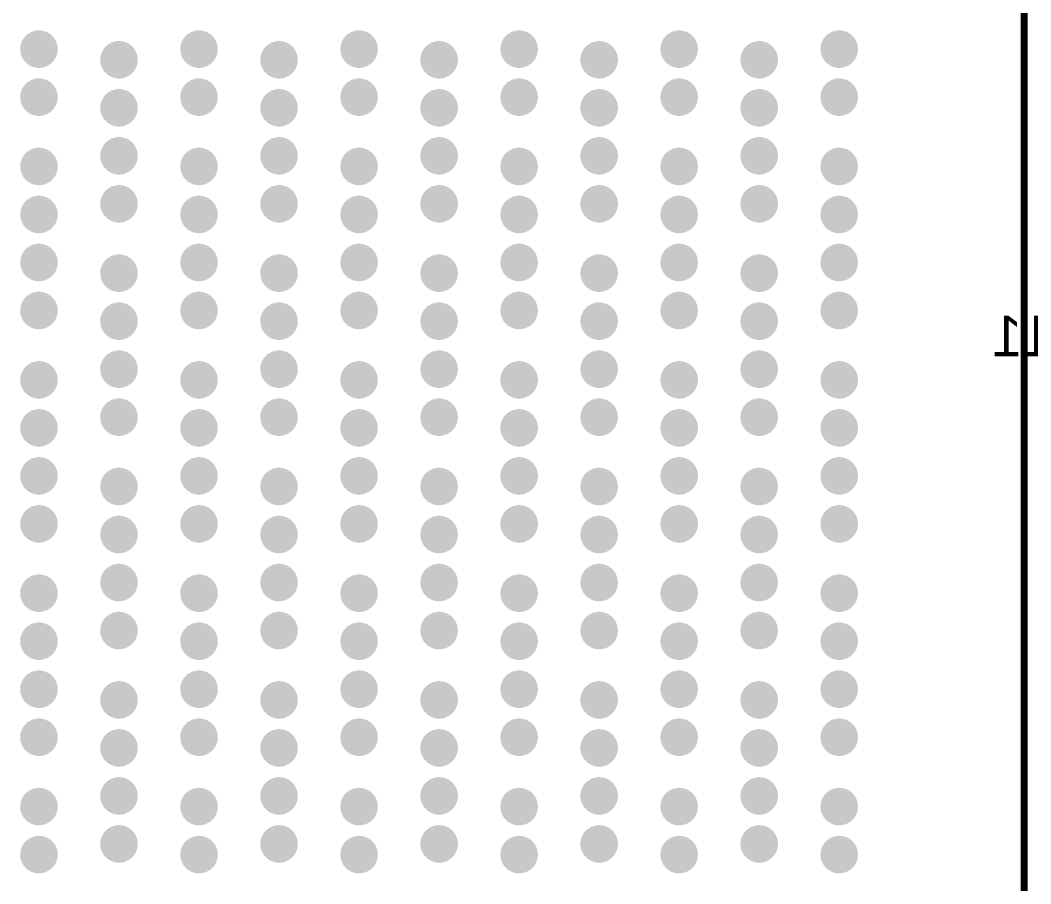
# Model space of a CAD drawing. Header units: millimetres. Extents: x 892 to 1144, y 1011 to 1123.
# Drawn here: x 946.92 to 965.87, y 1059.6 to 1075.79 of the extents above; entities that cross this region are included whole.
import ezdxf

# ---------------------------------------------------------------- set-up
doc = ezdxf.new("R2010")
doc.units = ezdxf.units.MM
for name, color, linetype in [('BottomOverlay', 54, 'Continuous'), ('TopLayer', 1, 'Continuous'), ('TopOverlay', 2, 'Continuous'), ('TopPaste', 8, 'Continuous'), ('TopSolder', 216, 'Continuous')]:
    doc.layers.add(name, color=color, linetype=linetype)

msp = doc.modelspace()

# ---------------------------------------------------------------- linework, layer by layer
at = {"layer": 'TopLayer', "const_width": 0.25}
for points in [[(947.15, 1075.25, 1), (947.4, 1075.25, 1)], [(950.15, 1075.25, 1), (950.4, 1075.25, 1)], [(953.15, 1075.25, 1), (953.4, 1075.25, 1)], [(956.15, 1075.25, 1), (956.4, 1075.25, 1)], [(959.15, 1075.25, 1), (959.4, 1075.25, 1)], [(962.15, 1075.25, 1), (962.4, 1075.25, 1)], [(948.65, 1075.05, 1), (948.9, 1075.05, 1)], [(951.65, 1075.05, 1), (951.9, 1075.05, 1)], [(954.65, 1075.05, 1), (954.9, 1075.05, 1)], [(957.65, 1075.05, 1), (957.9, 1075.05, 1)], [(960.65, 1075.05, 1), (960.9, 1075.05, 1)], [(947.15, 1074.35, 1), (947.4, 1074.35, 1)], [(950.15, 1074.35, 1), (950.4, 1074.35, 1)], [(953.15, 1074.35, 1), (953.4, 1074.35, 1)], [(956.15, 1074.35, 1), (956.4, 1074.35, 1)], [(959.15, 1074.35, 1), (959.4, 1074.35, 1)], [(962.15, 1074.35, 1), (962.4, 1074.35, 1)], [(948.65, 1074.15, 1), (948.9, 1074.15, 1)], [(951.65, 1074.15, 1), (951.9, 1074.15, 1)], [(954.65, 1074.15, 1), (954.9, 1074.15, 1)], [(957.65, 1074.15, 1), (957.9, 1074.15, 1)], [(960.65, 1074.15, 1), (960.9, 1074.15, 1)], [(948.65, 1073.25, 1), (948.9, 1073.25, 1)], [(951.65, 1073.25, 1), (951.9, 1073.25, 1)], [(954.65, 1073.25, 1), (954.9, 1073.25, 1)], [(957.65, 1073.25, 1), (957.9, 1073.25, 1)], [(960.65, 1073.25, 1), (960.9, 1073.25, 1)], [(947.15, 1073.05, 1), (947.4, 1073.05, 1)], [(950.15, 1073.05, 1), (950.4, 1073.05, 1)], [(953.15, 1073.05, 1), (953.4, 1073.05, 1)], [(956.15, 1073.05, 1), (956.4, 1073.05, 1)], [(959.15, 1073.05, 1), (959.4, 1073.05, 1)], [(962.15, 1073.05, 1), (962.4, 1073.05, 1)], [(948.65, 1072.35, 1), (948.9, 1072.35, 1)], [(951.65, 1072.35, 1), (951.9, 1072.35, 1)], [(954.65, 1072.35, 1), (954.9, 1072.35, 1)], [(957.65, 1072.35, 1), (957.9, 1072.35, 1)], [(960.65, 1072.35, 1), (960.9, 1072.35, 1)], [(947.15, 1072.15, 1), (947.4, 1072.15, 1)], [(950.15, 1072.15, 1), (950.4, 1072.15, 1)], [(953.15, 1072.15, 1), (953.4, 1072.15, 1)], [(956.15, 1072.15, 1), (956.4, 1072.15, 1)], [(959.15, 1072.15, 1), (959.4, 1072.15, 1)], [(962.15, 1072.15, 1), (962.4, 1072.15, 1)], [(947.15, 1071.25, 1), (947.4, 1071.25, 1)], [(950.15, 1071.25, 1), (950.4, 1071.25, 1)], [(953.15, 1071.25, 1), (953.4, 1071.25, 1)], [(956.15, 1071.25, 1), (956.4, 1071.25, 1)], [(959.15, 1071.25, 1), (959.4, 1071.25, 1)], [(962.15, 1071.25, 1), (962.4, 1071.25, 1)], [(948.65, 1071.05, 1), (948.9, 1071.05, 1)], [(951.65, 1071.05, 1), (951.9, 1071.05, 1)], [(954.65, 1071.05, 1), (954.9, 1071.05, 1)], [(957.65, 1071.05, 1), (957.9, 1071.05, 1)], [(960.65, 1071.05, 1), (960.9, 1071.05, 1)], [(947.15, 1070.35, 1), (947.4, 1070.35, 1)], [(950.15, 1070.35, 1), (950.4, 1070.35, 1)], [(953.15, 1070.35, 1), (953.4, 1070.35, 1)], [(956.15, 1070.35, 1), (956.4, 1070.35, 1)], [(959.15, 1070.35, 1), (959.4, 1070.35, 1)], [(962.15, 1070.35, 1), (962.4, 1070.35, 1)], [(948.65, 1070.15, 1), (948.9, 1070.15, 1)], [(951.65, 1070.15, 1), (951.9, 1070.15, 1)], [(954.65, 1070.15, 1), (954.9, 1070.15, 1)], [(957.65, 1070.15, 1), (957.9, 1070.15, 1)], [(960.65, 1070.15, 1), (960.9, 1070.15, 1)], [(948.65, 1069.25, 1), (948.9, 1069.25, 1)], [(951.65, 1069.25, 1), (951.9, 1069.25, 1)], [(954.65, 1069.25, 1), (954.9, 1069.25, 1)], [(957.65, 1069.25, 1), (957.9, 1069.25, 1)], [(960.65, 1069.25, 1), (960.9, 1069.25, 1)], [(947.15, 1069.05, 1), (947.4, 1069.05, 1)], [(950.15, 1069.05, 1), (950.4, 1069.05, 1)], [(953.15, 1069.05, 1), (953.4, 1069.05, 1)], [(956.15, 1069.05, 1), (956.4, 1069.05, 1)], [(959.15, 1069.05, 1), (959.4, 1069.05, 1)], [(962.15, 1069.05, 1), (962.4, 1069.05, 1)], [(948.65, 1068.35, 1), (948.9, 1068.35, 1)], [(951.65, 1068.35, 1), (951.9, 1068.35, 1)], [(954.65, 1068.35, 1), (954.9, 1068.35, 1)], [(957.65, 1068.35, 1), (957.9, 1068.35, 1)], [(960.65, 1068.35, 1), (960.9, 1068.35, 1)], [(947.15, 1068.15, 1), (947.4, 1068.15, 1)], [(950.15, 1068.15, 1), (950.4, 1068.15, 1)], [(953.15, 1068.15, 1), (953.4, 1068.15, 1)], [(956.15, 1068.15, 1), (956.4, 1068.15, 1)], [(959.15, 1068.15, 1), (959.4, 1068.15, 1)], [(962.15, 1068.15, 1), (962.4, 1068.15, 1)], [(947.15, 1067.25, 1), (947.4, 1067.25, 1)], [(950.15, 1067.25, 1), (950.4, 1067.25, 1)], [(953.15, 1067.25, 1), (953.4, 1067.25, 1)], [(956.15, 1067.25, 1), (956.4, 1067.25, 1)], [(959.15, 1067.25, 1), (959.4, 1067.25, 1)], [(962.15, 1067.25, 1), (962.4, 1067.25, 1)], [(948.65, 1067.05, 1), (948.9, 1067.05, 1)], [(951.65, 1067.05, 1), (951.9, 1067.05, 1)], [(954.65, 1067.05, 1), (954.9, 1067.05, 1)], [(957.65, 1067.05, 1), (957.9, 1067.05, 1)], [(960.65, 1067.05, 1), (960.9, 1067.05, 1)], [(947.15, 1066.35, 1), (947.4, 1066.35, 1)], [(950.15, 1066.35, 1), (950.4, 1066.35, 1)], [(953.15, 1066.35, 1), (953.4, 1066.35, 1)], [(956.15, 1066.35, 1), (956.4, 1066.35, 1)], [(959.15, 1066.35, 1), (959.4, 1066.35, 1)], [(962.15, 1066.35, 1), (962.4, 1066.35, 1)], [(948.65, 1066.15, 1), (948.9, 1066.15, 1)], [(951.65, 1066.15, 1), (951.9, 1066.15, 1)], [(954.65, 1066.15, 1), (954.9, 1066.15, 1)], [(957.65, 1066.15, 1), (957.9, 1066.15, 1)], [(960.65, 1066.15, 1), (960.9, 1066.15, 1)], [(948.65, 1065.25, 1), (948.9, 1065.25, 1)], [(951.65, 1065.25, 1), (951.9, 1065.25, 1)], [(954.65, 1065.25, 1), (954.9, 1065.25, 1)], [(957.65, 1065.25, 1), (957.9, 1065.25, 1)], [(960.65, 1065.25, 1), (960.9, 1065.25, 1)], [(947.15, 1065.05, 1), (947.4, 1065.05, 1)], [(950.15, 1065.05, 1), (950.4, 1065.05, 1)], [(953.15, 1065.05, 1), (953.4, 1065.05, 1)], [(956.15, 1065.05, 1), (956.4, 1065.05, 1)], [(959.15, 1065.05, 1), (959.4, 1065.05, 1)], [(962.15, 1065.05, 1), (962.4, 1065.05, 1)], [(948.65, 1064.35, 1), (948.9, 1064.35, 1)], [(951.65, 1064.35, 1), (951.9, 1064.35, 1)], [(954.65, 1064.35, 1), (954.9, 1064.35, 1)], [(957.65, 1064.35, 1), (957.9, 1064.35, 1)], [(960.65, 1064.35, 1), (960.9, 1064.35, 1)], [(947.15, 1064.15, 1), (947.4, 1064.15, 1)], [(950.15, 1064.15, 1), (950.4, 1064.15, 1)], [(953.15, 1064.15, 1), (953.4, 1064.15, 1)], [(956.15, 1064.15, 1), (956.4, 1064.15, 1)], [(959.15, 1064.15, 1), (959.4, 1064.15, 1)], [(962.15, 1064.15, 1), (962.4, 1064.15, 1)], [(947.15, 1063.25, 1), (947.4, 1063.25, 1)], [(950.15, 1063.25, 1), (950.4, 1063.25, 1)], [(953.15, 1063.25, 1), (953.4, 1063.25, 1)], [(956.15, 1063.25, 1), (956.4, 1063.25, 1)], [(959.15, 1063.25, 1), (959.4, 1063.25, 1)], [(962.15, 1063.25, 1), (962.4, 1063.25, 1)], [(948.65, 1063.05, 1), (948.9, 1063.05, 1)], [(951.65, 1063.05, 1), (951.9, 1063.05, 1)], [(954.65, 1063.05, 1), (954.9, 1063.05, 1)], [(957.65, 1063.05, 1), (957.9, 1063.05, 1)], [(960.65, 1063.05, 1), (960.9, 1063.05, 1)], [(947.15, 1062.35, 1), (947.4, 1062.35, 1)], [(950.15, 1062.35, 1), (950.4, 1062.35, 1)], [(953.15, 1062.35, 1), (953.4, 1062.35, 1)], [(956.15, 1062.35, 1), (956.4, 1062.35, 1)], [(959.15, 1062.35, 1), (959.4, 1062.35, 1)], [(962.15, 1062.35, 1), (962.4, 1062.35, 1)], [(948.65, 1062.15, 1), (948.9, 1062.15, 1)], [(951.65, 1062.15, 1), (951.9, 1062.15, 1)], [(954.65, 1062.15, 1), (954.9, 1062.15, 1)], [(957.65, 1062.15, 1), (957.9, 1062.15, 1)], [(960.65, 1062.15, 1), (960.9, 1062.15, 1)], [(948.65, 1061.25, 1), (948.9, 1061.25, 1)], [(951.65, 1061.25, 1), (951.9, 1061.25, 1)], [(954.65, 1061.25, 1), (954.9, 1061.25, 1)], [(957.65, 1061.25, 1), (957.9, 1061.25, 1)], [(960.65, 1061.25, 1), (960.9, 1061.25, 1)], [(947.15, 1061.05, 1), (947.4, 1061.05, 1)], [(950.15, 1061.05, 1), (950.4, 1061.05, 1)], [(953.15, 1061.05, 1), (953.4, 1061.05, 1)], [(956.15, 1061.05, 1), (956.4, 1061.05, 1)], [(959.15, 1061.05, 1), (959.4, 1061.05, 1)], [(962.15, 1061.05, 1), (962.4, 1061.05, 1)], [(948.65, 1060.35, 1), (948.9, 1060.35, 1)], [(951.65, 1060.35, 1), (951.9, 1060.35, 1)], [(954.65, 1060.35, 1), (954.9, 1060.35, 1)], [(957.65, 1060.35, 1), (957.9, 1060.35, 1)], [(960.65, 1060.35, 1), (960.9, 1060.35, 1)], [(947.15, 1060.15, 1), (947.4, 1060.15, 1)], [(950.15, 1060.15, 1), (950.4, 1060.15, 1)], [(953.15, 1060.15, 1), (953.4, 1060.15, 1)], [(956.15, 1060.15, 1), (956.4, 1060.15, 1)], [(959.15, 1060.15, 1), (959.4, 1060.15, 1)], [(962.15, 1060.15, 1), (962.4, 1060.15, 1)]]:
    msp.add_lwpolyline(points, format="xyb", close=True, dxfattribs=at)
at = {"layer": 'TopOverlay', "const_width": 0.13}
msp.add_lwpolyline([(965.74, 1041.9), (965.74, 1105)], dxfattribs=at)
at = {"layer": 'TopPaste', "const_width": 0.25}
for points in [[(947.15, 1075.25, 1), (947.4, 1075.25, 1)], [(950.15, 1075.25, 1), (950.4, 1075.25, 1)], [(953.15, 1075.25, 1), (953.4, 1075.25, 1)], [(956.15, 1075.25, 1), (956.4, 1075.25, 1)], [(959.15, 1075.25, 1), (959.4, 1075.25, 1)], [(962.15, 1075.25, 1), (962.4, 1075.25, 1)], [(948.65, 1075.05, 1), (948.9, 1075.05, 1)], [(951.65, 1075.05, 1), (951.9, 1075.05, 1)], [(954.65, 1075.05, 1), (954.9, 1075.05, 1)], [(957.65, 1075.05, 1), (957.9, 1075.05, 1)], [(960.65, 1075.05, 1), (960.9, 1075.05, 1)], [(947.15, 1074.35, 1), (947.4, 1074.35, 1)], [(950.15, 1074.35, 1), (950.4, 1074.35, 1)], [(953.15, 1074.35, 1), (953.4, 1074.35, 1)], [(956.15, 1074.35, 1), (956.4, 1074.35, 1)], [(959.15, 1074.35, 1), (959.4, 1074.35, 1)], [(962.15, 1074.35, 1), (962.4, 1074.35, 1)], [(948.65, 1074.15, 1), (948.9, 1074.15, 1)], [(951.65, 1074.15, 1), (951.9, 1074.15, 1)], [(954.65, 1074.15, 1), (954.9, 1074.15, 1)], [(957.65, 1074.15, 1), (957.9, 1074.15, 1)], [(960.65, 1074.15, 1), (960.9, 1074.15, 1)], [(948.65, 1073.25, 1), (948.9, 1073.25, 1)], [(951.65, 1073.25, 1), (951.9, 1073.25, 1)], [(954.65, 1073.25, 1), (954.9, 1073.25, 1)], [(957.65, 1073.25, 1), (957.9, 1073.25, 1)], [(960.65, 1073.25, 1), (960.9, 1073.25, 1)], [(947.15, 1073.05, 1), (947.4, 1073.05, 1)], [(950.15, 1073.05, 1), (950.4, 1073.05, 1)], [(953.15, 1073.05, 1), (953.4, 1073.05, 1)], [(956.15, 1073.05, 1), (956.4, 1073.05, 1)], [(959.15, 1073.05, 1), (959.4, 1073.05, 1)], [(962.15, 1073.05, 1), (962.4, 1073.05, 1)], [(948.65, 1072.35, 1), (948.9, 1072.35, 1)], [(951.65, 1072.35, 1), (951.9, 1072.35, 1)], [(954.65, 1072.35, 1), (954.9, 1072.35, 1)], [(957.65, 1072.35, 1), (957.9, 1072.35, 1)], [(960.65, 1072.35, 1), (960.9, 1072.35, 1)], [(947.15, 1072.15, 1), (947.4, 1072.15, 1)], [(950.15, 1072.15, 1), (950.4, 1072.15, 1)], [(953.15, 1072.15, 1), (953.4, 1072.15, 1)], [(956.15, 1072.15, 1), (956.4, 1072.15, 1)], [(959.15, 1072.15, 1), (959.4, 1072.15, 1)], [(962.15, 1072.15, 1), (962.4, 1072.15, 1)], [(947.15, 1071.25, 1), (947.4, 1071.25, 1)], [(950.15, 1071.25, 1), (950.4, 1071.25, 1)], [(953.15, 1071.25, 1), (953.4, 1071.25, 1)], [(956.15, 1071.25, 1), (956.4, 1071.25, 1)], [(959.15, 1071.25, 1), (959.4, 1071.25, 1)], [(962.15, 1071.25, 1), (962.4, 1071.25, 1)], [(948.65, 1071.05, 1), (948.9, 1071.05, 1)], [(951.65, 1071.05, 1), (951.9, 1071.05, 1)], [(954.65, 1071.05, 1), (954.9, 1071.05, 1)], [(957.65, 1071.05, 1), (957.9, 1071.05, 1)], [(960.65, 1071.05, 1), (960.9, 1071.05, 1)], [(947.15, 1070.35, 1), (947.4, 1070.35, 1)], [(950.15, 1070.35, 1), (950.4, 1070.35, 1)], [(953.15, 1070.35, 1), (953.4, 1070.35, 1)], [(956.15, 1070.35, 1), (956.4, 1070.35, 1)], [(959.15, 1070.35, 1), (959.4, 1070.35, 1)], [(962.15, 1070.35, 1), (962.4, 1070.35, 1)], [(948.65, 1070.15, 1), (948.9, 1070.15, 1)], [(951.65, 1070.15, 1), (951.9, 1070.15, 1)], [(954.65, 1070.15, 1), (954.9, 1070.15, 1)], [(957.65, 1070.15, 1), (957.9, 1070.15, 1)], [(960.65, 1070.15, 1), (960.9, 1070.15, 1)], [(948.65, 1069.25, 1), (948.9, 1069.25, 1)], [(951.65, 1069.25, 1), (951.9, 1069.25, 1)], [(954.65, 1069.25, 1), (954.9, 1069.25, 1)], [(957.65, 1069.25, 1), (957.9, 1069.25, 1)], [(960.65, 1069.25, 1), (960.9, 1069.25, 1)], [(947.15, 1069.05, 1), (947.4, 1069.05, 1)], [(950.15, 1069.05, 1), (950.4, 1069.05, 1)], [(953.15, 1069.05, 1), (953.4, 1069.05, 1)], [(956.15, 1069.05, 1), (956.4, 1069.05, 1)], [(959.15, 1069.05, 1), (959.4, 1069.05, 1)], [(962.15, 1069.05, 1), (962.4, 1069.05, 1)], [(948.65, 1068.35, 1), (948.9, 1068.35, 1)], [(951.65, 1068.35, 1), (951.9, 1068.35, 1)], [(954.65, 1068.35, 1), (954.9, 1068.35, 1)], [(957.65, 1068.35, 1), (957.9, 1068.35, 1)], [(960.65, 1068.35, 1), (960.9, 1068.35, 1)], [(947.15, 1068.15, 1), (947.4, 1068.15, 1)], [(950.15, 1068.15, 1), (950.4, 1068.15, 1)], [(953.15, 1068.15, 1), (953.4, 1068.15, 1)], [(956.15, 1068.15, 1), (956.4, 1068.15, 1)], [(959.15, 1068.15, 1), (959.4, 1068.15, 1)], [(962.15, 1068.15, 1), (962.4, 1068.15, 1)], [(947.15, 1067.25, 1), (947.4, 1067.25, 1)], [(950.15, 1067.25, 1), (950.4, 1067.25, 1)], [(953.15, 1067.25, 1), (953.4, 1067.25, 1)], [(956.15, 1067.25, 1), (956.4, 1067.25, 1)], [(959.15, 1067.25, 1), (959.4, 1067.25, 1)], [(962.15, 1067.25, 1), (962.4, 1067.25, 1)], [(948.65, 1067.05, 1), (948.9, 1067.05, 1)], [(951.65, 1067.05, 1), (951.9, 1067.05, 1)], [(954.65, 1067.05, 1), (954.9, 1067.05, 1)], [(957.65, 1067.05, 1), (957.9, 1067.05, 1)], [(960.65, 1067.05, 1), (960.9, 1067.05, 1)], [(947.15, 1066.35, 1), (947.4, 1066.35, 1)], [(950.15, 1066.35, 1), (950.4, 1066.35, 1)], [(953.15, 1066.35, 1), (953.4, 1066.35, 1)], [(956.15, 1066.35, 1), (956.4, 1066.35, 1)], [(959.15, 1066.35, 1), (959.4, 1066.35, 1)], [(962.15, 1066.35, 1), (962.4, 1066.35, 1)], [(948.65, 1066.15, 1), (948.9, 1066.15, 1)], [(951.65, 1066.15, 1), (951.9, 1066.15, 1)], [(954.65, 1066.15, 1), (954.9, 1066.15, 1)], [(957.65, 1066.15, 1), (957.9, 1066.15, 1)], [(960.65, 1066.15, 1), (960.9, 1066.15, 1)], [(948.65, 1065.25, 1), (948.9, 1065.25, 1)], [(951.65, 1065.25, 1), (951.9, 1065.25, 1)], [(954.65, 1065.25, 1), (954.9, 1065.25, 1)], [(957.65, 1065.25, 1), (957.9, 1065.25, 1)], [(960.65, 1065.25, 1), (960.9, 1065.25, 1)], [(947.15, 1065.05, 1), (947.4, 1065.05, 1)], [(950.15, 1065.05, 1), (950.4, 1065.05, 1)], [(953.15, 1065.05, 1), (953.4, 1065.05, 1)], [(956.15, 1065.05, 1), (956.4, 1065.05, 1)], [(959.15, 1065.05, 1), (959.4, 1065.05, 1)], [(962.15, 1065.05, 1), (962.4, 1065.05, 1)], [(948.65, 1064.35, 1), (948.9, 1064.35, 1)], [(951.65, 1064.35, 1), (951.9, 1064.35, 1)], [(954.65, 1064.35, 1), (954.9, 1064.35, 1)], [(957.65, 1064.35, 1), (957.9, 1064.35, 1)], [(960.65, 1064.35, 1), (960.9, 1064.35, 1)], [(947.15, 1064.15, 1), (947.4, 1064.15, 1)], [(950.15, 1064.15, 1), (950.4, 1064.15, 1)], [(953.15, 1064.15, 1), (953.4, 1064.15, 1)], [(956.15, 1064.15, 1), (956.4, 1064.15, 1)], [(959.15, 1064.15, 1), (959.4, 1064.15, 1)], [(962.15, 1064.15, 1), (962.4, 1064.15, 1)], [(947.15, 1063.25, 1), (947.4, 1063.25, 1)], [(950.15, 1063.25, 1), (950.4, 1063.25, 1)], [(953.15, 1063.25, 1), (953.4, 1063.25, 1)], [(956.15, 1063.25, 1), (956.4, 1063.25, 1)], [(959.15, 1063.25, 1), (959.4, 1063.25, 1)], [(962.15, 1063.25, 1), (962.4, 1063.25, 1)], [(948.65, 1063.05, 1), (948.9, 1063.05, 1)], [(951.65, 1063.05, 1), (951.9, 1063.05, 1)], [(954.65, 1063.05, 1), (954.9, 1063.05, 1)], [(957.65, 1063.05, 1), (957.9, 1063.05, 1)], [(960.65, 1063.05, 1), (960.9, 1063.05, 1)], [(947.15, 1062.35, 1), (947.4, 1062.35, 1)], [(950.15, 1062.35, 1), (950.4, 1062.35, 1)], [(953.15, 1062.35, 1), (953.4, 1062.35, 1)], [(956.15, 1062.35, 1), (956.4, 1062.35, 1)], [(959.15, 1062.35, 1), (959.4, 1062.35, 1)], [(962.15, 1062.35, 1), (962.4, 1062.35, 1)], [(948.65, 1062.15, 1), (948.9, 1062.15, 1)], [(951.65, 1062.15, 1), (951.9, 1062.15, 1)], [(954.65, 1062.15, 1), (954.9, 1062.15, 1)], [(957.65, 1062.15, 1), (957.9, 1062.15, 1)], [(960.65, 1062.15, 1), (960.9, 1062.15, 1)], [(948.65, 1061.25, 1), (948.9, 1061.25, 1)], [(951.65, 1061.25, 1), (951.9, 1061.25, 1)], [(954.65, 1061.25, 1), (954.9, 1061.25, 1)], [(957.65, 1061.25, 1), (957.9, 1061.25, 1)], [(960.65, 1061.25, 1), (960.9, 1061.25, 1)], [(947.15, 1061.05, 1), (947.4, 1061.05, 1)], [(950.15, 1061.05, 1), (950.4, 1061.05, 1)], [(953.15, 1061.05, 1), (953.4, 1061.05, 1)], [(956.15, 1061.05, 1), (956.4, 1061.05, 1)], [(959.15, 1061.05, 1), (959.4, 1061.05, 1)], [(962.15, 1061.05, 1), (962.4, 1061.05, 1)], [(948.65, 1060.35, 1), (948.9, 1060.35, 1)], [(951.65, 1060.35, 1), (951.9, 1060.35, 1)], [(954.65, 1060.35, 1), (954.9, 1060.35, 1)], [(957.65, 1060.35, 1), (957.9, 1060.35, 1)], [(960.65, 1060.35, 1), (960.9, 1060.35, 1)], [(947.15, 1060.15, 1), (947.4, 1060.15, 1)], [(950.15, 1060.15, 1), (950.4, 1060.15, 1)], [(953.15, 1060.15, 1), (953.4, 1060.15, 1)], [(956.15, 1060.15, 1), (956.4, 1060.15, 1)], [(959.15, 1060.15, 1), (959.4, 1060.15, 1)], [(962.15, 1060.15, 1), (962.4, 1060.15, 1)]]:
    msp.add_lwpolyline(points, format="xyb", close=True, dxfattribs=at)
at = {"layer": 'TopSolder', "const_width": 0.352}
for points in [[(947.099, 1075.25, 1), (947.451, 1075.25, 1)], [(950.099, 1075.25, 1), (950.451, 1075.25, 1)], [(953.099, 1075.25, 1), (953.451, 1075.25, 1)], [(956.099, 1075.25, 1), (956.451, 1075.25, 1)], [(959.099, 1075.25, 1), (959.451, 1075.25, 1)], [(962.099, 1075.25, 1), (962.451, 1075.25, 1)], [(948.599, 1075.05, 1), (948.951, 1075.05, 1)], [(951.599, 1075.05, 1), (951.951, 1075.05, 1)], [(954.599, 1075.05, 1), (954.951, 1075.05, 1)], [(957.599, 1075.05, 1), (957.951, 1075.05, 1)], [(960.599, 1075.05, 1), (960.951, 1075.05, 1)], [(947.099, 1074.35, 1), (947.451, 1074.35, 1)], [(950.099, 1074.35, 1), (950.451, 1074.35, 1)], [(953.099, 1074.35, 1), (953.451, 1074.35, 1)], [(956.099, 1074.35, 1), (956.451, 1074.35, 1)], [(959.099, 1074.35, 1), (959.451, 1074.35, 1)], [(962.099, 1074.35, 1), (962.451, 1074.35, 1)], [(948.599, 1074.15, 1), (948.951, 1074.15, 1)], [(951.599, 1074.15, 1), (951.951, 1074.15, 1)], [(954.599, 1074.15, 1), (954.951, 1074.15, 1)], [(957.599, 1074.15, 1), (957.951, 1074.15, 1)], [(960.599, 1074.15, 1), (960.951, 1074.15, 1)], [(948.599, 1073.25, 1), (948.951, 1073.25, 1)], [(951.599, 1073.25, 1), (951.951, 1073.25, 1)], [(954.599, 1073.25, 1), (954.951, 1073.25, 1)], [(957.599, 1073.25, 1), (957.951, 1073.25, 1)], [(960.599, 1073.25, 1), (960.951, 1073.25, 1)], [(947.099, 1073.05, 1), (947.451, 1073.05, 1)], [(950.099, 1073.05, 1), (950.451, 1073.05, 1)], [(953.099, 1073.05, 1), (953.451, 1073.05, 1)], [(956.099, 1073.05, 1), (956.451, 1073.05, 1)], [(959.099, 1073.05, 1), (959.451, 1073.05, 1)], [(962.099, 1073.05, 1), (962.451, 1073.05, 1)], [(948.599, 1072.35, 1), (948.951, 1072.35, 1)], [(951.599, 1072.35, 1), (951.951, 1072.35, 1)], [(954.599, 1072.35, 1), (954.951, 1072.35, 1)], [(957.599, 1072.35, 1), (957.951, 1072.35, 1)], [(960.599, 1072.35, 1), (960.951, 1072.35, 1)], [(947.099, 1072.15, 1), (947.451, 1072.15, 1)], [(950.099, 1072.15, 1), (950.451, 1072.15, 1)], [(953.099, 1072.15, 1), (953.451, 1072.15, 1)], [(956.099, 1072.15, 1), (956.451, 1072.15, 1)], [(959.099, 1072.15, 1), (959.451, 1072.15, 1)], [(962.099, 1072.15, 1), (962.451, 1072.15, 1)], [(947.099, 1071.25, 1), (947.451, 1071.25, 1)], [(950.099, 1071.25, 1), (950.451, 1071.25, 1)], [(953.099, 1071.25, 1), (953.451, 1071.25, 1)], [(956.099, 1071.25, 1), (956.451, 1071.25, 1)], [(959.099, 1071.25, 1), (959.451, 1071.25, 1)], [(962.099, 1071.25, 1), (962.451, 1071.25, 1)], [(948.599, 1071.05, 1), (948.951, 1071.05, 1)], [(951.599, 1071.05, 1), (951.951, 1071.05, 1)], [(954.599, 1071.05, 1), (954.951, 1071.05, 1)], [(957.599, 1071.05, 1), (957.951, 1071.05, 1)], [(960.599, 1071.05, 1), (960.951, 1071.05, 1)], [(947.099, 1070.35, 1), (947.451, 1070.35, 1)], [(950.099, 1070.35, 1), (950.451, 1070.35, 1)], [(953.099, 1070.35, 1), (953.451, 1070.35, 1)], [(956.099, 1070.35, 1), (956.451, 1070.35, 1)], [(959.099, 1070.35, 1), (959.451, 1070.35, 1)], [(962.099, 1070.35, 1), (962.451, 1070.35, 1)], [(948.599, 1070.15, 1), (948.951, 1070.15, 1)], [(951.599, 1070.15, 1), (951.951, 1070.15, 1)], [(954.599, 1070.15, 1), (954.951, 1070.15, 1)], [(957.599, 1070.15, 1), (957.951, 1070.15, 1)], [(960.599, 1070.15, 1), (960.951, 1070.15, 1)], [(948.599, 1069.25, 1), (948.951, 1069.25, 1)], [(951.599, 1069.25, 1), (951.951, 1069.25, 1)], [(954.599, 1069.25, 1), (954.951, 1069.25, 1)], [(957.599, 1069.25, 1), (957.951, 1069.25, 1)], [(960.599, 1069.25, 1), (960.951, 1069.25, 1)], [(947.099, 1069.05, 1), (947.451, 1069.05, 1)], [(950.099, 1069.05, 1), (950.451, 1069.05, 1)], [(953.099, 1069.05, 1), (953.451, 1069.05, 1)], [(956.099, 1069.05, 1), (956.451, 1069.05, 1)], [(959.099, 1069.05, 1), (959.451, 1069.05, 1)], [(962.099, 1069.05, 1), (962.451, 1069.05, 1)], [(948.599, 1068.35, 1), (948.951, 1068.35, 1)], [(951.599, 1068.35, 1), (951.951, 1068.35, 1)], [(954.599, 1068.35, 1), (954.951, 1068.35, 1)], [(957.599, 1068.35, 1), (957.951, 1068.35, 1)], [(960.599, 1068.35, 1), (960.951, 1068.35, 1)], [(947.099, 1068.15, 1), (947.451, 1068.15, 1)], [(950.099, 1068.15, 1), (950.451, 1068.15, 1)], [(953.099, 1068.15, 1), (953.451, 1068.15, 1)], [(956.099, 1068.15, 1), (956.451, 1068.15, 1)], [(959.099, 1068.15, 1), (959.451, 1068.15, 1)], [(962.099, 1068.15, 1), (962.451, 1068.15, 1)], [(947.099, 1067.25, 1), (947.451, 1067.25, 1)], [(950.099, 1067.25, 1), (950.451, 1067.25, 1)], [(953.099, 1067.25, 1), (953.451, 1067.25, 1)], [(956.099, 1067.25, 1), (956.451, 1067.25, 1)], [(959.099, 1067.25, 1), (959.451, 1067.25, 1)], [(962.099, 1067.25, 1), (962.451, 1067.25, 1)], [(948.599, 1067.05, 1), (948.951, 1067.05, 1)], [(951.599, 1067.05, 1), (951.951, 1067.05, 1)], [(954.599, 1067.05, 1), (954.951, 1067.05, 1)], [(957.599, 1067.05, 1), (957.951, 1067.05, 1)], [(960.599, 1067.05, 1), (960.951, 1067.05, 1)], [(947.099, 1066.35, 1), (947.451, 1066.35, 1)], [(950.099, 1066.35, 1), (950.451, 1066.35, 1)], [(953.099, 1066.35, 1), (953.451, 1066.35, 1)], [(956.099, 1066.35, 1), (956.451, 1066.35, 1)], [(959.099, 1066.35, 1), (959.451, 1066.35, 1)], [(962.099, 1066.35, 1), (962.451, 1066.35, 1)], [(948.599, 1066.15, 1), (948.951, 1066.15, 1)], [(951.599, 1066.15, 1), (951.951, 1066.15, 1)], [(954.599, 1066.15, 1), (954.951, 1066.15, 1)], [(957.599, 1066.15, 1), (957.951, 1066.15, 1)], [(960.599, 1066.15, 1), (960.951, 1066.15, 1)], [(948.599, 1065.25, 1), (948.951, 1065.25, 1)], [(951.599, 1065.25, 1), (951.951, 1065.25, 1)], [(954.599, 1065.25, 1), (954.951, 1065.25, 1)], [(957.599, 1065.25, 1), (957.951, 1065.25, 1)], [(960.599, 1065.25, 1), (960.951, 1065.25, 1)], [(947.099, 1065.05, 1), (947.451, 1065.05, 1)], [(950.099, 1065.05, 1), (950.451, 1065.05, 1)], [(953.099, 1065.05, 1), (953.451, 1065.05, 1)], [(956.099, 1065.05, 1), (956.451, 1065.05, 1)], [(959.099, 1065.05, 1), (959.451, 1065.05, 1)], [(962.099, 1065.05, 1), (962.451, 1065.05, 1)], [(948.599, 1064.35, 1), (948.951, 1064.35, 1)], [(951.599, 1064.35, 1), (951.951, 1064.35, 1)], [(954.599, 1064.35, 1), (954.951, 1064.35, 1)], [(957.599, 1064.35, 1), (957.951, 1064.35, 1)], [(960.599, 1064.35, 1), (960.951, 1064.35, 1)], [(947.099, 1064.15, 1), (947.451, 1064.15, 1)], [(950.099, 1064.15, 1), (950.451, 1064.15, 1)], [(953.099, 1064.15, 1), (953.451, 1064.15, 1)], [(956.099, 1064.15, 1), (956.451, 1064.15, 1)], [(959.099, 1064.15, 1), (959.451, 1064.15, 1)], [(962.099, 1064.15, 1), (962.451, 1064.15, 1)], [(947.099, 1063.25, 1), (947.451, 1063.25, 1)], [(950.099, 1063.25, 1), (950.451, 1063.25, 1)], [(953.099, 1063.25, 1), (953.451, 1063.25, 1)], [(956.099, 1063.25, 1), (956.451, 1063.25, 1)], [(959.099, 1063.25, 1), (959.451, 1063.25, 1)], [(962.099, 1063.25, 1), (962.451, 1063.25, 1)], [(948.599, 1063.05, 1), (948.951, 1063.05, 1)], [(951.599, 1063.05, 1), (951.951, 1063.05, 1)], [(954.599, 1063.05, 1), (954.951, 1063.05, 1)], [(957.599, 1063.05, 1), (957.951, 1063.05, 1)], [(960.599, 1063.05, 1), (960.951, 1063.05, 1)], [(947.099, 1062.35, 1), (947.451, 1062.35, 1)], [(950.099, 1062.35, 1), (950.451, 1062.35, 1)], [(953.099, 1062.35, 1), (953.451, 1062.35, 1)], [(956.099, 1062.35, 1), (956.451, 1062.35, 1)], [(959.099, 1062.35, 1), (959.451, 1062.35, 1)], [(962.099, 1062.35, 1), (962.451, 1062.35, 1)], [(948.599, 1062.15, 1), (948.951, 1062.15, 1)], [(951.599, 1062.15, 1), (951.951, 1062.15, 1)], [(954.599, 1062.15, 1), (954.951, 1062.15, 1)], [(957.599, 1062.15, 1), (957.951, 1062.15, 1)], [(960.599, 1062.15, 1), (960.951, 1062.15, 1)], [(948.599, 1061.25, 1), (948.951, 1061.25, 1)], [(951.599, 1061.25, 1), (951.951, 1061.25, 1)], [(954.599, 1061.25, 1), (954.951, 1061.25, 1)], [(957.599, 1061.25, 1), (957.951, 1061.25, 1)], [(960.599, 1061.25, 1), (960.951, 1061.25, 1)], [(947.099, 1061.05, 1), (947.451, 1061.05, 1)], [(950.099, 1061.05, 1), (950.451, 1061.05, 1)], [(953.099, 1061.05, 1), (953.451, 1061.05, 1)], [(956.099, 1061.05, 1), (956.451, 1061.05, 1)], [(959.099, 1061.05, 1), (959.451, 1061.05, 1)], [(962.099, 1061.05, 1), (962.451, 1061.05, 1)], [(948.599, 1060.35, 1), (948.951, 1060.35, 1)], [(951.599, 1060.35, 1), (951.951, 1060.35, 1)], [(954.599, 1060.35, 1), (954.951, 1060.35, 1)], [(957.599, 1060.35, 1), (957.951, 1060.35, 1)], [(960.599, 1060.35, 1), (960.951, 1060.35, 1)], [(947.099, 1060.15, 1), (947.451, 1060.15, 1)], [(950.099, 1060.15, 1), (950.451, 1060.15, 1)], [(953.099, 1060.15, 1), (953.451, 1060.15, 1)], [(956.099, 1060.15, 1), (956.451, 1060.15, 1)], [(959.099, 1060.15, 1), (959.451, 1060.15, 1)], [(962.099, 1060.15, 1), (962.451, 1060.15, 1)]]:
    msp.add_lwpolyline(points, format="xyb", close=True, dxfattribs=at)

# ---------------------------------------------------------------- texts
at = {"layer": 'BottomOverlay', "text_generation_flag": 2}
msp.add_text('R511', height=0.762, dxfattribs=at).set_placement((967.577, 1069.491))

doc.saveas('drawing.dxf')
